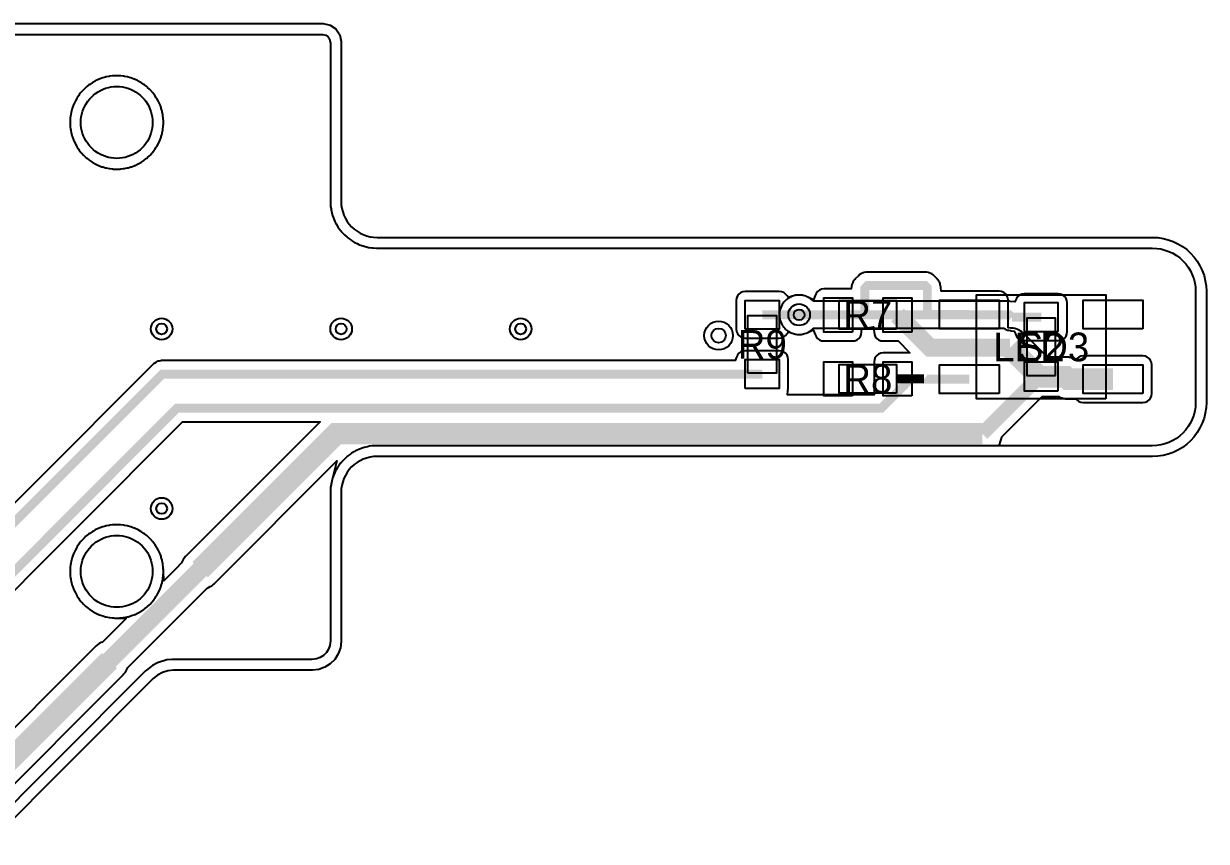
# Model space of a CAD drawing. Header units: millimetres. Extents: x -74 to 74, y -33 to 26.
# Drawn here: x 41.16 to 74.1, y -9.27 to 13.5 of the extents above; entities that cross this region are included whole.
import ezdxf
from ezdxf.enums import TextEntityAlignment as Align

# ---------------------------------------------------------------- set-up
doc = ezdxf.new("R2010")
doc.units = ezdxf.units.MM
for name, color, linetype in [('COBRE_BAIXO', 7, 'Continuous'), ('COBRE_CIMA', 7, 'Continuous'), ('CONTORNO', 7, 'Continuous'), ('CORPOS_BAIXO', 7, 'Continuous'), ('CORPOS_CIMA', 7, 'Continuous'), ('FUROS', 7, 'Continuous'), ('PADS_BAIXO', 7, 'Continuous'), ('PADS_CIMA', 7, 'Continuous'), ('PLANO_GND_BAIXO', 7, 'Continuous'), ('PLANO_GND_CIMA', 7, 'Continuous'), ('REFS_BAIXO', 7, 'Continuous'), ('REFS_CIMA', 7, 'Continuous'), ('VIAS', 7, 'Continuous')]:
    doc.layers.add(name, color=color, linetype=linetype)

msp = doc.modelspace()

# ---------------------------------------------------------------- linework, layer by layer
at = {"layer": 'COBRE_BAIXO'}
for points, const_width in [([(66.328, 5.4), (66.328, 6.142), (66.263, 6.207), (64.662, 6.207), (64.587, 6.132), (64.587, 5.39)], 0.25), ([(68.634, 4.477), (66.408, 4.477), (65.495, 5.39)], 0.5), ([(61.73, 5.395), (62.757, 5.395)], 0.25), ([(63.845, 5.39), (64.587, 5.39)], 0.25), ([(67.5, 5.4), (66.328, 5.4)], 0.25), ([(69.444, 3.668), (68.634, 4.477)], 0.6), ([(71.5, 3.6), (70.253, 3.6), (70.185, 3.668), (69.444, 3.668)], 0.6), ([(69.444, 3.668), (70.185, 3.668), (70.253, 3.6), (71.5, 3.6)], 0.6), ([(61.73, 3.745), (45.024, 3.745), (38.419, -2.86), (38.419, -6.473), (39.228, -7.282)], 0.25), ([(39.316, -5.79), (39.316, -3.321), (45.43, 2.793), (65.049, 2.793), (65.866, 3.61)], 0.25), ([(65.495, 3.61), (65.866, 3.61)], 0.25), ([(65.866, 3.61), (66.237, 3.61)], 0.25), ([(67.5, 3.6), (66.247, 3.6), (66.237, 3.61)], 0.25), ([(69.444, 3.668), (67.86, 2.084)], 0.4), ([(67.86, 2.084), (69.444, 3.668)], 0.4), ([(67.86, 2.084), (49.861, 2.084), (46.072, -1.705)], 0.6), ([(46.072, -1.705), (49.861, 2.084), (67.86, 2.084)], 0.6), ([(46.072, -1.705), (43.546, -4.231)], 0.5), ([(43.546, -4.231), (46.072, -1.705)], 0.5), ([(43.546, -4.231), (39.757, -8.02)], 0.6), ([(39.757, -8.02), (43.546, -4.231)], 0.6)]:
    msp.add_lwpolyline(points, dxfattribs=dict(at, const_width=const_width))
at = {"layer": 'COBRE_CIMA', "const_width": 0.25}
for points in [[(68.683, 5.325), (68.613, 5.395), (62.757, 5.395)], [(69.5, 5.325), (68.683, 5.325)]]:
    msp.add_lwpolyline(points, dxfattribs=at)
at = {"layer": 'CONTORNO'}
msp.add_lwpolyline([(40.12, 13.5), (49.5, 13.5), (49.691, 13.462), (49.854, 13.354), (49.962, 13.191), (50, 13), (50, 12), (50, 8.55), (50.005, 8.452), (50.019, 8.355), (50.043, 8.26), (50.076, 8.167), (50.118, 8.079), (50.169, 7.994), (50.227, 7.916), (50.293, 7.843), (50.366, 7.777), (50.444, 7.718), (50.529, 7.668), (50.617, 7.626), (50.71, 7.593), (50.805, 7.569), (50.902, 7.555), (51, 7.55), (72.6, 7.55), (72.747, 7.543), (72.893, 7.521), (73.035, 7.485), (73.174, 7.436), (73.307, 7.373), (73.433, 7.297), (73.552, 7.21), (73.661, 7.111), (73.76, 7.002), (73.847, 6.883), (73.923, 6.757), (73.986, 6.624), (74.035, 6.485), (74.071, 6.343), (74.093, 6.197), (74.1, 6.05), (74.1, 2.95), (74.093, 2.803), (74.071, 2.657), (74.035, 2.515), (73.986, 2.376), (73.923, 2.243), (73.847, 2.117), (73.76, 1.998), (73.661, 1.889), (73.552, 1.79), (73.433, 1.703), (73.307, 1.627), (73.174, 1.564), (73.035, 1.515), (72.893, 1.479), (72.747, 1.457), (72.6, 1.45), (51, 1.45), (50.902, 1.445), (50.805, 1.431), (50.71, 1.407), (50.617, 1.374), (50.529, 1.332), (50.444, 1.282), (50.366, 1.223), (50.293, 1.157), (50.227, 1.084), (50.169, 1.006), (50.118, 0.921), (50.076, 0.833), (50.043, 0.74), (50.019, 0.645), (50.005, 0.548), (50, 0.45), (50, -1), (50, -3.7), (49.98, -3.878), (49.921, -4.047), (49.825, -4.199), (49.699, -4.325), (49.547, -4.421), (49.378, -4.48), (49.2, -4.5), (45.331, -4.5), (45.175, -4.515), (45.025, -4.561), (44.887, -4.635), (44.766, -4.734), (40.234, -9.266)], dxfattribs=at)
at = {"layer": 'CORPOS_BAIXO'}
for points in [[(71.3, 3.05), (67.7, 3.05), (67.7, 5.95), (71.3, 5.95)], [(65.47, 4.99), (63.87, 4.99), (63.87, 5.79), (65.47, 5.79)], [(61.33, 3.77), (61.33, 5.37), (62.13, 5.37), (62.13, 3.77)], [(65.47, 3.21), (63.87, 3.21), (63.87, 4.01), (65.47, 4.01)]]:
    msp.add_lwpolyline(points, close=True, dxfattribs=at)
at = {"layer": 'CORPOS_CIMA'}
msp.add_lwpolyline([(69.9, 3.7), (69.9, 5.3), (69.1, 5.3), (69.1, 3.7)], close=True, dxfattribs=at)
at = {"layer": 'FUROS'}
for points in [[(44.75, 10.75), (44.747, 10.672), (44.738, 10.594), (44.722, 10.517), (44.701, 10.441), (44.674, 10.367), (44.641, 10.296), (44.603, 10.228), (44.559, 10.162), (44.51, 10.101), (44.457, 10.043), (44.399, 9.99), (44.338, 9.941), (44.272, 9.897), (44.204, 9.859), (44.133, 9.826), (44.059, 9.799), (43.983, 9.778), (43.906, 9.762), (43.828, 9.753), (43.75, 9.75), (43.672, 9.753), (43.594, 9.762), (43.517, 9.778), (43.441, 9.799), (43.367, 9.826), (43.296, 9.859), (43.228, 9.897), (43.162, 9.941), (43.101, 9.99), (43.043, 10.043), (42.99, 10.101), (42.941, 10.162), (42.897, 10.228), (42.859, 10.296), (42.826, 10.367), (42.799, 10.441), (42.778, 10.517), (42.762, 10.594), (42.753, 10.672), (42.75, 10.75), (42.753, 10.828), (42.762, 10.906), (42.778, 10.983), (42.799, 11.059), (42.826, 11.133), (42.859, 11.204), (42.897, 11.272), (42.941, 11.338), (42.99, 11.399), (43.043, 11.457), (43.101, 11.51), (43.162, 11.559), (43.228, 11.603), (43.296, 11.641), (43.367, 11.674), (43.441, 11.701), (43.517, 11.722), (43.594, 11.738), (43.672, 11.747), (43.75, 11.75), (43.828, 11.747), (43.906, 11.738), (43.983, 11.722), (44.059, 11.701), (44.133, 11.674), (44.204, 11.641), (44.272, 11.603), (44.338, 11.559), (44.399, 11.51), (44.457, 11.457), (44.51, 11.399), (44.559, 11.338), (44.603, 11.272), (44.641, 11.204), (44.674, 11.133), (44.701, 11.059), (44.722, 10.983), (44.738, 10.906), (44.747, 10.828)], [(44.75, -1.75), (44.747, -1.828), (44.738, -1.906), (44.722, -1.983), (44.701, -2.059), (44.674, -2.133), (44.641, -2.204), (44.603, -2.272), (44.559, -2.338), (44.51, -2.399), (44.457, -2.457), (44.399, -2.51), (44.338, -2.559), (44.272, -2.603), (44.204, -2.641), (44.133, -2.674), (44.059, -2.701), (43.983, -2.722), (43.906, -2.738), (43.828, -2.747), (43.75, -2.75), (43.672, -2.747), (43.594, -2.738), (43.517, -2.722), (43.441, -2.701), (43.367, -2.674), (43.296, -2.641), (43.228, -2.603), (43.162, -2.559), (43.101, -2.51), (43.043, -2.457), (42.99, -2.399), (42.941, -2.338), (42.897, -2.272), (42.859, -2.204), (42.826, -2.133), (42.799, -2.059), (42.778, -1.983), (42.762, -1.906), (42.753, -1.828), (42.75, -1.75), (42.753, -1.672), (42.762, -1.594), (42.778, -1.517), (42.799, -1.441), (42.826, -1.367), (42.859, -1.296), (42.897, -1.228), (42.941, -1.162), (42.99, -1.101), (43.043, -1.043), (43.101, -0.99), (43.162, -0.941), (43.228, -0.897), (43.296, -0.859), (43.367, -0.826), (43.441, -0.799), (43.517, -0.778), (43.594, -0.762), (43.672, -0.753), (43.75, -0.75), (43.828, -0.753), (43.906, -0.762), (43.983, -0.778), (44.059, -0.799), (44.133, -0.826), (44.204, -0.859), (44.272, -0.897), (44.338, -0.941), (44.399, -0.99), (44.457, -1.043), (44.51, -1.101), (44.559, -1.162), (44.603, -1.228), (44.641, -1.296), (44.674, -1.367), (44.701, -1.441), (44.722, -1.517), (44.738, -1.594), (44.747, -1.672)]]:
    msp.add_lwpolyline(points, close=True, dxfattribs=at)
at = {"layer": 'PADS_BAIXO'}
for points in [[(61.255, 4.995), (61.255, 5.795), (62.205, 5.795), (62.205, 4.995)], [(64.245, 4.915), (63.445, 4.915), (63.445, 5.865), (64.245, 5.865)], [(65.895, 4.915), (65.095, 4.915), (65.095, 5.865), (65.895, 5.865)], [(68.33, 5), (66.67, 5), (66.67, 5.8), (68.33, 5.8)], [(72.33, 5), (70.67, 5), (70.67, 5.8), (72.33, 5.8)], [(61.255, 3.345), (61.255, 4.145), (62.205, 4.145), (62.205, 3.345)], [(64.245, 3.135), (63.445, 3.135), (63.445, 4.085), (64.245, 4.085)], [(65.895, 3.135), (65.095, 3.135), (65.095, 4.085), (65.895, 4.085)], [(68.33, 3.2), (66.67, 3.2), (66.67, 4), (68.33, 4)], [(72.33, 3.2), (70.67, 3.2), (70.67, 4), (72.33, 4)]]:
    msp.add_lwpolyline(points, close=True, dxfattribs=at)
at = {"layer": 'PADS_CIMA'}
for points in [[(69.975, 4.925), (69.975, 5.725), (69.025, 5.725), (69.025, 4.925)], [(69.975, 3.275), (69.975, 4.075), (69.025, 4.075), (69.025, 3.275)]]:
    msp.add_lwpolyline(points, close=True, dxfattribs=at)
at = {"layer": 'PLANO_GND_BAIXO'}
for points in [[(40.12, 13.2), (49.47, 13.2), (49.47, 13.2), (49.488, 13.197), (49.575, 13.179), (49.638, 13.137), (49.679, 13.075), (49.697, 12.988), (49.7, 12.97), (49.7, 12.97), (49.7, 8.55), (49.7, 8.535), (49.705, 8.438), (49.707, 8.414), (49.708, 8.408), (49.708, 8.408), (49.718, 8.343), (49.722, 8.311), (49.722, 8.311), (49.728, 8.282), (49.728, 8.282), (49.752, 8.187), (49.761, 8.159), (49.794, 8.066), (49.794, 8.066), (49.805, 8.039), (49.805, 8.039), (49.826, 7.995), (49.847, 7.95), (49.847, 7.95), (49.861, 7.925), (49.911, 7.84), (49.928, 7.816), (49.986, 7.737), (49.986, 7.737), (49.989, 7.733), (50.005, 7.714), (50.005, 7.714), (50.071, 7.641), (50.091, 7.621), (50.164, 7.555), (50.164, 7.555), (50.183, 7.54), (50.187, 7.536), (50.187, 7.536), (50.266, 7.478), (50.29, 7.461), (50.374, 7.411), (50.4, 7.397), (50.4, 7.397), (50.445, 7.376), (50.489, 7.355), (50.489, 7.355), (50.516, 7.344), (50.516, 7.344), (50.609, 7.311), (50.637, 7.302), (50.732, 7.278), (50.732, 7.278), (50.761, 7.272), (50.761, 7.272), (50.793, 7.268), (50.858, 7.258), (50.858, 7.258), (50.864, 7.257), (50.888, 7.255), (50.985, 7.25), (51, 7.25), (72.593, 7.25), (72.718, 7.244), (72.834, 7.227), (72.948, 7.198), (73.059, 7.158), (73.059, 7.158), (73.166, 7.108), (73.266, 7.048), (73.266, 7.048), (73.361, 6.977), (73.361, 6.977), (73.448, 6.898), (73.527, 6.811), (73.527, 6.811), (73.597, 6.716), (73.597, 6.716), (73.658, 6.616), (73.708, 6.509), (73.708, 6.509), (73.748, 6.398), (73.777, 6.284), (73.794, 6.168), (73.8, 6.043), (73.8, 2.957), (73.794, 2.832), (73.777, 2.716), (73.748, 2.602), (73.708, 2.491), (73.708, 2.491), (73.658, 2.384), (73.597, 2.284), (73.597, 2.284), (73.527, 2.189), (73.527, 2.189), (73.448, 2.102), (73.361, 2.023), (73.361, 2.023), (73.266, 1.952), (73.266, 1.952), (73.166, 1.892), (73.059, 1.842), (73.059, 1.842), (72.948, 1.802), (72.834, 1.773), (72.718, 1.756), (72.593, 1.75), (68.332, 1.75), (68.376, 1.897), (68.376, 1.897), (68.385, 1.924), (68.394, 1.953), (68.406, 1.993), (69.53, 3.118), (69.991, 3.118), (70.007, 3.11), (70.02, 3.102), (70.02, 3.102), (70.021, 3.102), (70.066, 3.084), (70.085, 3.078), (70.085, 3.078), (70.122, 3.067), (70.17, 3.057), (70.17, 3.057), (70.228, 3.051), (70.253, 3.05), (70.253, 3.05), (70.458, 3.05), (70.493, 3.023), (70.493, 3.023), (70.545, 2.983), (70.545, 2.983), (70.605, 2.958), (70.67, 2.95), (72.33, 2.95), (72.395, 2.958), (72.455, 2.983), (72.507, 3.023), (72.546, 3.075), (72.572, 3.135), (72.58, 3.2), (72.58, 4), (72.572, 4.065), (72.546, 4.125), (72.507, 4.177), (72.455, 4.216), (72.395, 4.242), (72.33, 4.25), (70.67, 4.25), (70.605, 4.242), (70.545, 4.216), (70.493, 4.177), (70.493, 4.177), (70.458, 4.15), (70.455, 4.15), (70.418, 4.165), (70.418, 4.166), (70.372, 4.184), (70.35, 4.191), (70.35, 4.191), (70.316, 4.202), (70.316, 4.202), (70.284, 4.208), (70.268, 4.211), (70.268, 4.211), (70.21, 4.217), (70.185, 4.218), (70.185, 4.218), (69.672, 4.218), (69.023, 4.866), (69.004, 4.883), (68.959, 4.92), (68.918, 4.947), (68.866, 4.975), (68.821, 4.994), (68.765, 5.011), (68.717, 5.02), (68.717, 5.02), (68.711, 5.021), (68.658, 5.026), (68.656, 5.026), (68.58, 5.033), (68.58, 5.8), (68.572, 5.865), (68.546, 5.925), (68.507, 5.977), (68.455, 6.016), (68.395, 6.042), (68.33, 6.05), (66.712, 6.05), (66.702, 6.164), (66.702, 6.167), (66.7, 6.185), (66.699, 6.191), (66.699, 6.191), (66.69, 6.239), (66.69, 6.239), (66.686, 6.252), (66.683, 6.262), (66.683, 6.262), (66.664, 6.308), (66.652, 6.329), (66.625, 6.37), (66.625, 6.37), (66.61, 6.389), (66.593, 6.407), (66.593, 6.407), (66.528, 6.472), (66.528, 6.472), (66.51, 6.489), (66.491, 6.504), (66.491, 6.504), (66.45, 6.531), (66.429, 6.543), (66.383, 6.562), (66.383, 6.562), (66.373, 6.565), (66.36, 6.569), (66.36, 6.569), (66.312, 6.578), (66.312, 6.578), (66.288, 6.581), (66.287, 6.581), (66.275, 6.581), (66.263, 6.582), (66.263, 6.582), (64.662, 6.582), (64.662, 6.582), (64.65, 6.581), (64.638, 6.581), (64.637, 6.581), (64.613, 6.578), (64.613, 6.578), (64.565, 6.569), (64.565, 6.569), (64.552, 6.565), (64.542, 6.562), (64.542, 6.562), (64.496, 6.543), (64.475, 6.531), (64.434, 6.504), (64.434, 6.504), (64.415, 6.489), (64.397, 6.472), (64.397, 6.472), (64.322, 6.397), (64.322, 6.397), (64.305, 6.379), (64.29, 6.36), (64.29, 6.36), (64.263, 6.319), (64.251, 6.298), (64.232, 6.252), (64.232, 6.252), (64.225, 6.229), (64.225, 6.229), (64.218, 6.195), (64.216, 6.181), (64.202, 6.115), (63.445, 6.115), (63.38, 6.106), (63.32, 6.082), (63.268, 6.042), (63.228, 5.99), (63.203, 5.93), (63.203, 5.929), (63.154, 5.811), (63.018, 5.879), (63.018, 5.879), (62.982, 5.896), (62.952, 5.909), (62.915, 5.921), (62.883, 5.93), (62.883, 5.93), (62.864, 5.934), (62.845, 5.938), (62.845, 5.938), (62.813, 5.942), (62.812, 5.942), (62.773, 5.944), (62.741, 5.944), (62.702, 5.942), (62.701, 5.942), (62.669, 5.938), (62.669, 5.938), (62.65, 5.934), (62.631, 5.93), (62.631, 5.93), (62.599, 5.921), (62.562, 5.909), (62.457, 5.873), (62.422, 5.92), (62.422, 5.92), (62.382, 5.972), (62.382, 5.972), (62.382, 5.972), (62.33, 6.011), (62.27, 6.037), (62.205, 6.045), (61.255, 6.045), (61.19, 6.037), (61.13, 6.011), (61.078, 5.972), (61.038, 5.92), (61.014, 5.86), (61.005, 5.795), (61.005, 4.995), (61.014, 4.93), (61.038, 4.87), (61.078, 4.818), (61.13, 4.779), (61.19, 4.753), (61.255, 4.745), (62.205, 4.745), (62.27, 4.753), (62.33, 4.779), (62.382, 4.818), (62.382, 4.818), (62.382, 4.818), (62.422, 4.87), (62.422, 4.87), (62.457, 4.917), (62.562, 4.881), (62.599, 4.869), (62.631, 4.86), (62.631, 4.86), (62.65, 4.856), (62.669, 4.852), (62.669, 4.852), (62.701, 4.848), (62.702, 4.848), (62.741, 4.846), (62.773, 4.846), (62.812, 4.848), (62.813, 4.848), (62.845, 4.852), (62.845, 4.852), (62.864, 4.856), (62.883, 4.86), (62.883, 4.86), (62.915, 4.869), (62.952, 4.881), (62.982, 4.894), (62.982, 4.894), (63.003, 4.904), (63.018, 4.911), (63.018, 4.911), (63.151, 4.977), (63.203, 4.85), (63.228, 4.79), (63.268, 4.738), (63.32, 4.699), (63.38, 4.673), (63.445, 4.665), (64.245, 4.665), (64.31, 4.673), (64.37, 4.699), (64.422, 4.738), (64.462, 4.79), (64.487, 4.85), (64.495, 4.915), (64.495, 4.916), (64.507, 5.006), (64.61, 5.016), (64.612, 5.016), (64.627, 5.018), (64.636, 5.019), (64.636, 5.019), (64.684, 5.028), (64.826, 5.057), (64.845, 4.915), (64.853, 4.85), (64.879, 4.79), (64.918, 4.738), (64.97, 4.699), (65.03, 4.673), (65.095, 4.665), (65.513, 4.665), (65.843, 4.335), (65.095, 4.335), (65.03, 4.327), (64.97, 4.301), (64.918, 4.262), (64.879, 4.21), (64.853, 4.15), (64.845, 4.085), (64.845, 3.168), (62.431, 3.168), (62.446, 3.28), (62.447, 3.28), (62.455, 3.345), (62.455, 3.345), (62.455, 4.145), (62.447, 4.21), (62.422, 4.27), (62.382, 4.322), (62.33, 4.362), (62.27, 4.386), (62.205, 4.395), (61.255, 4.395), (61.19, 4.386), (61.13, 4.362), (61.078, 4.322), (61.038, 4.27), (61.014, 4.21), (60.976, 4.12), (45.024, 4.12), (45.024, 4.12), (45.012, 4.119), (44.999, 4.119), (44.999, 4.119), (44.975, 4.116), (44.975, 4.116), (44.927, 4.107), (44.927, 4.107), (44.914, 4.103), (44.904, 4.1), (44.904, 4.1), (44.858, 4.081), (44.837, 4.069), (44.796, 4.042), (44.796, 4.042), (44.777, 4.027), (44.759, 4.01), (44.759, 4.01), (38.154, -2.595)], [(39.691, -3.476), (45.585, 2.418), (49.417, 2.418), (46.129, -0.87), (45.683, -1.316), (45.683, -1.316), (45.667, -1.334), (45.667, -1.334), (45.629, -1.38), (45.602, -1.421), (45.574, -1.472), (45.574, -1.472), (45.558, -1.512), (45.403, -1.667), (45.061, -2.009), (45.05, -1.738), (45.047, -1.673), (45.047, -1.66), (45.047, -1.66), (45.045, -1.636), (45.036, -1.558), (45.036, -1.558), (45.032, -1.535), (45.017, -1.458), (45.017, -1.458), (45.011, -1.435), (45.011, -1.435), (44.99, -1.36), (44.99, -1.359), (44.983, -1.337), (44.955, -1.263), (44.955, -1.263), (44.952, -1.254), (44.946, -1.241), (44.913, -1.17), (44.903, -1.149), (44.864, -1.081), (44.864, -1.081), (44.859, -1.073), (44.852, -1.061), (44.852, -1.061), (44.809, -0.996), (44.794, -0.976), (44.746, -0.915), (44.731, -0.897), (44.731, -0.897), (44.727, -0.892), (44.678, -0.839), (44.678, -0.839), (44.661, -0.823), (44.661, -0.823), (44.608, -0.773), (44.603, -0.769), (44.603, -0.769), (44.585, -0.754), (44.524, -0.706), (44.504, -0.692), (44.439, -0.648), (44.439, -0.648), (44.427, -0.64), (44.419, -0.636), (44.419, -0.636), (44.351, -0.597), (44.33, -0.587), (44.259, -0.554), (44.246, -0.548), (44.237, -0.545), (44.237, -0.545), (44.163, -0.517), (44.141, -0.51), (44.14, -0.51), (44.065, -0.489), (44.065, -0.489), (44.042, -0.483), (44.042, -0.483), (43.965, -0.468), (43.942, -0.464), (43.942, -0.464), (43.864, -0.455), (43.84, -0.453), (43.84, -0.453), (43.801, -0.452), (43.762, -0.45), (43.762, -0.45), (43.738, -0.45), (43.738, -0.45), (43.699, -0.452), (43.66, -0.453), (43.66, -0.453), (43.636, -0.455), (43.558, -0.464), (43.558, -0.464), (43.535, -0.468), (43.458, -0.483), (43.458, -0.483), (43.435, -0.489), (43.435, -0.489), (43.36, -0.51), (43.359, -0.51), (43.337, -0.517), (43.263, -0.545), (43.263, -0.545), (43.254, -0.548), (43.241, -0.554), (43.17, -0.587), (43.149, -0.597), (43.081, -0.636), (43.081, -0.636), (43.073, -0.64), (43.061, -0.648), (43.061, -0.648), (42.996, -0.692), (42.976, -0.706), (42.915, -0.754), (42.897, -0.769), (42.897, -0.769), (42.892, -0.773), (42.839, -0.823), (42.839, -0.823), (42.822, -0.839), (42.822, -0.839), (42.773, -0.892), (42.769, -0.897), (42.769, -0.897), (42.754, -0.915), (42.706, -0.976), (42.691, -0.996), (42.648, -1.061), (42.648, -1.061), (42.641, -1.073), (42.636, -1.081), (42.636, -1.081), (42.597, -1.149), (42.587, -1.17), (42.554, -1.241), (42.548, -1.254), (42.545, -1.263), (42.545, -1.263), (42.517, -1.337), (42.51, -1.359), (42.51, -1.36), (42.489, -1.435), (42.489, -1.435), (42.483, -1.458), (42.483, -1.458), (42.468, -1.535), (42.464, -1.558), (42.464, -1.558), (42.455, -1.636), (42.453, -1.66), (42.453, -1.66), (42.452, -1.699), (42.45, -1.738), (42.45, -1.738), (42.45, -1.762), (42.45, -1.762), (42.452, -1.801), (42.453, -1.84), (42.453, -1.84), (42.455, -1.864), (42.464, -1.942), (42.464, -1.942), (42.468, -1.965), (42.483, -2.042), (42.483, -2.042), (42.489, -2.065), (42.489, -2.065), (42.51, -2.14), (42.51, -2.14), (42.517, -2.163), (42.545, -2.237), (42.545, -2.237), (42.548, -2.246), (42.554, -2.259), (42.587, -2.33), (42.597, -2.351), (42.636, -2.419), (42.636, -2.419), (42.641, -2.427), (42.648, -2.439), (42.648, -2.439), (42.691, -2.504), (42.706, -2.524), (42.754, -2.585), (42.769, -2.603), (42.769, -2.603), (42.773, -2.607), (42.822, -2.661), (42.822, -2.661), (42.839, -2.678), (42.839, -2.678), (42.892, -2.727), (42.897, -2.731), (42.897, -2.731), (42.915, -2.746), (42.976, -2.795), (42.996, -2.808), (43.061, -2.852), (43.061, -2.852), (43.073, -2.86), (43.081, -2.864), (43.081, -2.864), (43.149, -2.903), (43.17, -2.913), (43.241, -2.946), (43.254, -2.951), (43.263, -2.955), (43.263, -2.955), (43.337, -2.982), (43.359, -2.99), (43.36, -2.99), (43.435, -3.011), (43.435, -3.011), (43.458, -3.017), (43.458, -3.017), (43.535, -3.032), (43.558, -3.036), (43.558, -3.036), (43.636, -3.045), (43.66, -3.047), (43.66, -3.047), (43.673, -3.047), (43.738, -3.05), (44.009, -3.061), (43.353, -3.717), (43.313, -3.733), (43.313, -3.733), (43.261, -3.761), (43.221, -3.788), (43.175, -3.826), (43.175, -3.826), (43.157, -3.842), (43.157, -3.842), (43.157, -3.842), (39.809, -7.19)], [(40.146, -8.409), (43.935, -4.62), (43.935, -4.62), (43.951, -4.602), (43.951, -4.602), (43.989, -4.556), (44.016, -4.516), (44.044, -4.464), (44.044, -4.464), (44.06, -4.424), (44.63, -3.854), (46.265, -2.219), (46.305, -2.203), (46.305, -2.203), (46.356, -2.175), (46.397, -2.148), (46.443, -2.11), (46.443, -2.11), (46.461, -2.094), (46.461, -2.094), (49.881, 1.326), (49.752, 0.813), (49.728, 0.718), (49.728, 0.718), (49.722, 0.689), (49.722, 0.689), (49.718, 0.657), (49.708, 0.592), (49.708, 0.592), (49.707, 0.586), (49.705, 0.562), (49.7, 0.465), (49.7, 0.45), (49.7, -3.683), (49.686, -3.811), (49.649, -3.916), (49.589, -4.011), (49.511, -4.089), (49.416, -4.149), (49.311, -4.186), (49.183, -4.2), (45.331, -4.2), (45.331, -4.2), (45.302, -4.201), (45.302, -4.201), (45.287, -4.203), (45.146, -4.216), (45.121, -4.22), (45.117, -4.221), (45.116, -4.221), (45.087, -4.228), (45.087, -4.228), (44.937, -4.274), (44.91, -4.284), (44.91, -4.284), (44.896, -4.291), (44.883, -4.297), (44.883, -4.297), (44.745, -4.371), (44.72, -4.386), (44.697, -4.403), (44.576, -4.502), (44.576, -4.502), (44.554, -4.522), (44.554, -4.522), (42.036, -7.04), (40.022, -9.054)]]:
    msp.add_lwpolyline(points, dxfattribs=at)
msp.add_lwpolyline([(45.017, 10.458), (45.032, 10.535), (45.036, 10.558), (45.036, 10.558), (45.045, 10.636), (45.047, 10.66), (45.047, 10.66), (45.048, 10.699), (45.05, 10.738), (45.05, 10.738), (45.05, 10.762), (45.05, 10.762), (45.048, 10.801), (45.047, 10.84), (45.047, 10.84), (45.045, 10.864), (45.036, 10.942), (45.036, 10.942), (45.032, 10.965), (45.017, 11.042), (45.017, 11.042), (45.011, 11.065), (45.011, 11.065), (44.99, 11.14), (44.99, 11.14), (44.983, 11.163), (44.955, 11.237), (44.955, 11.237), (44.952, 11.246), (44.946, 11.259), (44.913, 11.33), (44.903, 11.351), (44.864, 11.419), (44.864, 11.419), (44.859, 11.427), (44.852, 11.439), (44.852, 11.439), (44.809, 11.504), (44.794, 11.524), (44.746, 11.585), (44.731, 11.603), (44.731, 11.603), (44.727, 11.607), (44.678, 11.661), (44.678, 11.661), (44.661, 11.678), (44.661, 11.678), (44.608, 11.727), (44.603, 11.731), (44.603, 11.731), (44.585, 11.746), (44.524, 11.794), (44.504, 11.809), (44.439, 11.852), (44.439, 11.852), (44.427, 11.86), (44.419, 11.864), (44.419, 11.864), (44.351, 11.903), (44.33, 11.913), (44.259, 11.946), (44.246, 11.951), (44.237, 11.955), (44.237, 11.955), (44.163, 11.982), (44.141, 11.99), (44.14, 11.99), (44.065, 12.011), (44.065, 12.011), (44.042, 12.017), (44.042, 12.017), (43.965, 12.032), (43.942, 12.036), (43.942, 12.036), (43.864, 12.045), (43.84, 12.047), (43.84, 12.047), (43.801, 12.048), (43.762, 12.05), (43.762, 12.05), (43.738, 12.05), (43.738, 12.05), (43.699, 12.048), (43.66, 12.047), (43.66, 12.047), (43.636, 12.045), (43.558, 12.036), (43.558, 12.036), (43.535, 12.032), (43.458, 12.017), (43.458, 12.017), (43.435, 12.011), (43.435, 12.011), (43.36, 11.99), (43.359, 11.99), (43.337, 11.982), (43.263, 11.955), (43.263, 11.955), (43.254, 11.951), (43.241, 11.946), (43.17, 11.913), (43.149, 11.903), (43.081, 11.864), (43.081, 11.864), (43.073, 11.86), (43.061, 11.852), (43.061, 11.852), (42.996, 11.809), (42.976, 11.794), (42.915, 11.746), (42.897, 11.731), (42.897, 11.731), (42.892, 11.727), (42.839, 11.678), (42.839, 11.678), (42.822, 11.661), (42.822, 11.661), (42.773, 11.607), (42.769, 11.603), (42.769, 11.603), (42.754, 11.585), (42.706, 11.524), (42.691, 11.504), (42.648, 11.439), (42.648, 11.439), (42.641, 11.427), (42.636, 11.419), (42.636, 11.419), (42.597, 11.351), (42.587, 11.33), (42.554, 11.259), (42.548, 11.246), (42.545, 11.237), (42.545, 11.237), (42.517, 11.163), (42.51, 11.14), (42.51, 11.14), (42.489, 11.065), (42.489, 11.065), (42.483, 11.042), (42.483, 11.042), (42.468, 10.965), (42.464, 10.942), (42.464, 10.942), (42.455, 10.864), (42.453, 10.84), (42.453, 10.84), (42.452, 10.801), (42.45, 10.762), (42.45, 10.762), (42.45, 10.738), (42.45, 10.738), (42.452, 10.699), (42.453, 10.66), (42.453, 10.66), (42.455, 10.636), (42.464, 10.558), (42.464, 10.558), (42.468, 10.535), (42.483, 10.458), (42.483, 10.458), (42.489, 10.435), (42.489, 10.435), (42.51, 10.36), (42.51, 10.36), (42.517, 10.337), (42.545, 10.263), (42.545, 10.263), (42.548, 10.254), (42.554, 10.241), (42.587, 10.17), (42.597, 10.149), (42.636, 10.081), (42.636, 10.081), (42.641, 10.073), (42.648, 10.061), (42.648, 10.061), (42.691, 9.996), (42.706, 9.976), (42.754, 9.915), (42.769, 9.897), (42.769, 9.897), (42.773, 9.893), (42.822, 9.839), (42.822, 9.839), (42.839, 9.822), (42.839, 9.822), (42.892, 9.773), (42.897, 9.769), (42.897, 9.769), (42.915, 9.754), (42.976, 9.706), (42.996, 9.691), (43.061, 9.648), (43.061, 9.648), (43.073, 9.64), (43.081, 9.636), (43.081, 9.636), (43.149, 9.597), (43.17, 9.587), (43.241, 9.554), (43.254, 9.549), (43.263, 9.545), (43.263, 9.545), (43.337, 9.518), (43.359, 9.51), (43.36, 9.51), (43.435, 9.489), (43.435, 9.489), (43.458, 9.483), (43.458, 9.483), (43.535, 9.468), (43.558, 9.464), (43.558, 9.464), (43.636, 9.455), (43.66, 9.453), (43.66, 9.453), (43.699, 9.452), (43.738, 9.45), (43.738, 9.45), (43.762, 9.45), (43.762, 9.45), (43.801, 9.452), (43.84, 9.453), (43.84, 9.453), (43.864, 9.455), (43.942, 9.464), (43.942, 9.464), (43.965, 9.468), (44.042, 9.483), (44.042, 9.483), (44.065, 9.489), (44.065, 9.489), (44.14, 9.51), (44.141, 9.51), (44.163, 9.518), (44.237, 9.545), (44.237, 9.545), (44.246, 9.549), (44.259, 9.554), (44.33, 9.587), (44.351, 9.597), (44.419, 9.636), (44.419, 9.636), (44.427, 9.64), (44.439, 9.648), (44.439, 9.648), (44.504, 9.691), (44.524, 9.706), (44.585, 9.754), (44.603, 9.769), (44.603, 9.769), (44.608, 9.773), (44.661, 9.822), (44.661, 9.822), (44.678, 9.839), (44.678, 9.839), (44.727, 9.893), (44.731, 9.897), (44.731, 9.897), (44.746, 9.915), (44.794, 9.976), (44.809, 9.996), (44.852, 10.061), (44.852, 10.061), (44.859, 10.073), (44.864, 10.081), (44.864, 10.081), (44.903, 10.149), (44.913, 10.17), (44.946, 10.241), (44.952, 10.254), (44.955, 10.263), (44.955, 10.263), (44.983, 10.337), (44.99, 10.36), (44.99, 10.36), (45.011, 10.435), (45.011, 10.435), (45.017, 10.458), (45.017, 10.458)], close=True, dxfattribs=at)
at = {"layer": 'PLANO_GND_CIMA'}
msp.add_lwpolyline([(40.12, 13.2), (49.47, 13.2), (49.47, 13.2), (49.488, 13.197), (49.575, 13.179), (49.638, 13.137), (49.679, 13.075), (49.697, 12.988), (49.7, 12.97), (49.7, 12.97), (49.7, 8.55), (49.7, 8.535), (49.705, 8.438), (49.707, 8.414), (49.708, 8.408), (49.708, 8.408), (49.718, 8.343), (49.722, 8.311), (49.722, 8.311), (49.728, 8.282), (49.728, 8.282), (49.752, 8.187), (49.761, 8.159), (49.794, 8.066), (49.794, 8.066), (49.805, 8.039), (49.805, 8.039), (49.826, 7.995), (49.847, 7.95), (49.847, 7.95), (49.861, 7.925), (49.911, 7.84), (49.928, 7.816), (49.986, 7.737), (49.986, 7.737), (49.989, 7.733), (50.005, 7.714), (50.005, 7.714), (50.071, 7.641), (50.091, 7.621), (50.164, 7.555), (50.164, 7.555), (50.183, 7.54), (50.187, 7.536), (50.187, 7.536), (50.266, 7.478), (50.29, 7.461), (50.374, 7.411), (50.4, 7.397), (50.4, 7.397), (50.445, 7.376), (50.489, 7.355), (50.489, 7.355), (50.516, 7.344), (50.516, 7.344), (50.609, 7.311), (50.637, 7.302), (50.732, 7.278), (50.732, 7.278), (50.761, 7.272), (50.761, 7.272), (50.793, 7.268), (50.858, 7.258), (50.858, 7.258), (50.864, 7.257), (50.888, 7.255), (50.985, 7.25), (51, 7.25), (72.593, 7.25), (72.718, 7.244), (72.834, 7.227), (72.948, 7.198), (73.059, 7.158), (73.059, 7.158), (73.166, 7.108), (73.266, 7.048), (73.266, 7.048), (73.361, 6.977), (73.361, 6.977), (73.448, 6.898), (73.527, 6.811), (73.527, 6.811), (73.597, 6.716), (73.597, 6.716), (73.658, 6.616), (73.708, 6.509), (73.708, 6.509), (73.748, 6.398), (73.777, 6.284), (73.794, 6.168), (73.8, 6.043), (73.8, 2.957), (73.794, 2.832), (73.777, 2.716), (73.748, 2.602), (73.708, 2.491), (73.708, 2.491), (73.658, 2.384), (73.597, 2.284), (73.597, 2.284), (73.527, 2.189), (73.527, 2.189), (73.448, 2.102), (73.361, 2.023), (73.361, 2.023), (73.266, 1.952), (73.266, 1.952), (73.166, 1.892), (73.059, 1.842), (73.059, 1.842), (72.948, 1.802), (72.834, 1.773), (72.718, 1.756), (72.593, 1.75), (51, 1.75), (50.985, 1.75), (50.888, 1.745), (50.864, 1.743), (50.858, 1.742), (50.858, 1.742), (50.793, 1.732), (50.761, 1.728), (50.761, 1.728), (50.732, 1.722), (50.732, 1.722), (50.637, 1.698), (50.609, 1.689), (50.516, 1.656), (50.516, 1.656), (50.489, 1.645), (50.489, 1.645), (50.445, 1.624), (50.4, 1.603), (50.4, 1.603), (50.374, 1.589), (50.29, 1.539), (50.266, 1.522), (50.187, 1.464), (50.187, 1.464), (50.183, 1.46), (50.164, 1.445), (50.164, 1.445), (50.091, 1.379), (50.071, 1.359), (50.005, 1.286), (50.005, 1.286), (49.989, 1.267), (49.986, 1.263), (49.986, 1.263), (49.928, 1.184), (49.911, 1.16), (49.861, 1.075), (49.847, 1.05), (49.847, 1.05), (49.826, 1.006), (49.805, 0.961), (49.805, 0.961), (49.794, 0.934), (49.794, 0.934), (49.761, 0.841), (49.752, 0.813), (49.728, 0.718), (49.728, 0.718), (49.722, 0.689), (49.722, 0.689), (49.718, 0.657), (49.708, 0.592), (49.708, 0.592), (49.707, 0.586), (49.705, 0.562), (49.7, 0.465), (49.7, 0.45), (49.7, -3.683), (49.686, -3.811), (49.649, -3.916), (49.589, -4.011), (49.511, -4.089), (49.416, -4.149), (49.311, -4.186), (49.183, -4.2), (45.331, -4.2), (45.331, -4.2), (45.302, -4.201), (45.302, -4.201), (45.287, -4.203), (45.146, -4.216), (45.121, -4.22), (45.117, -4.221), (45.116, -4.221), (45.087, -4.228), (45.087, -4.228), (44.937, -4.274), (44.91, -4.284), (44.91, -4.284), (44.896, -4.291), (44.883, -4.297), (44.883, -4.297), (44.745, -4.371), (44.72, -4.386), (44.697, -4.403), (44.576, -4.502), (44.576, -4.502), (44.554, -4.522), (44.554, -4.522), (42.036, -7.04), (40.022, -9.054)], dxfattribs=at)
for points in [[(45.017, 10.458), (45.032, 10.535), (45.036, 10.558), (45.036, 10.558), (45.045, 10.636), (45.047, 10.66), (45.047, 10.66), (45.048, 10.699), (45.05, 10.738), (45.05, 10.738), (45.05, 10.762), (45.05, 10.762), (45.048, 10.801), (45.047, 10.84), (45.047, 10.84), (45.045, 10.864), (45.036, 10.942), (45.036, 10.942), (45.032, 10.965), (45.017, 11.042), (45.017, 11.042), (45.011, 11.065), (45.011, 11.065), (44.99, 11.14), (44.99, 11.14), (44.983, 11.163), (44.955, 11.237), (44.955, 11.237), (44.952, 11.246), (44.946, 11.259), (44.913, 11.33), (44.903, 11.351), (44.864, 11.419), (44.864, 11.419), (44.859, 11.427), (44.852, 11.439), (44.852, 11.439), (44.809, 11.504), (44.794, 11.524), (44.746, 11.585), (44.731, 11.603), (44.731, 11.603), (44.727, 11.607), (44.678, 11.661), (44.678, 11.661), (44.661, 11.678), (44.661, 11.678), (44.608, 11.727), (44.603, 11.731), (44.603, 11.731), (44.585, 11.746), (44.524, 11.794), (44.504, 11.809), (44.439, 11.852), (44.439, 11.852), (44.427, 11.86), (44.419, 11.864), (44.419, 11.864), (44.351, 11.903), (44.33, 11.913), (44.259, 11.946), (44.246, 11.951), (44.237, 11.955), (44.237, 11.955), (44.163, 11.982), (44.141, 11.99), (44.14, 11.99), (44.065, 12.011), (44.065, 12.011), (44.042, 12.017), (44.042, 12.017), (43.965, 12.032), (43.942, 12.036), (43.942, 12.036), (43.864, 12.045), (43.84, 12.047), (43.84, 12.047), (43.801, 12.048), (43.762, 12.05), (43.762, 12.05), (43.738, 12.05), (43.738, 12.05), (43.699, 12.048), (43.66, 12.047), (43.66, 12.047), (43.636, 12.045), (43.558, 12.036), (43.558, 12.036), (43.535, 12.032), (43.458, 12.017), (43.458, 12.017), (43.435, 12.011), (43.435, 12.011), (43.36, 11.99), (43.359, 11.99), (43.337, 11.982), (43.263, 11.955), (43.263, 11.955), (43.254, 11.951), (43.241, 11.946), (43.17, 11.913), (43.149, 11.903), (43.081, 11.864), (43.081, 11.864), (43.073, 11.86), (43.061, 11.852), (43.061, 11.852), (42.996, 11.809), (42.976, 11.794), (42.915, 11.746), (42.897, 11.731), (42.897, 11.731), (42.892, 11.727), (42.839, 11.678), (42.839, 11.678), (42.822, 11.661), (42.822, 11.661), (42.773, 11.607), (42.769, 11.603), (42.769, 11.603), (42.754, 11.585), (42.706, 11.524), (42.691, 11.504), (42.648, 11.439), (42.648, 11.439), (42.641, 11.427), (42.636, 11.419), (42.636, 11.419), (42.597, 11.351), (42.587, 11.33), (42.554, 11.259), (42.548, 11.246), (42.545, 11.237), (42.545, 11.237), (42.517, 11.163), (42.51, 11.14), (42.51, 11.14), (42.489, 11.065), (42.489, 11.065), (42.483, 11.042), (42.483, 11.042), (42.468, 10.965), (42.464, 10.942), (42.464, 10.942), (42.455, 10.864), (42.453, 10.84), (42.453, 10.84), (42.452, 10.801), (42.45, 10.762), (42.45, 10.762), (42.45, 10.738), (42.45, 10.738), (42.452, 10.699), (42.453, 10.66), (42.453, 10.66), (42.455, 10.636), (42.464, 10.558), (42.464, 10.558), (42.468, 10.535), (42.483, 10.458), (42.483, 10.458), (42.489, 10.435), (42.489, 10.435), (42.51, 10.36), (42.51, 10.36), (42.517, 10.337), (42.545, 10.263), (42.545, 10.263), (42.548, 10.254), (42.554, 10.241), (42.587, 10.17), (42.597, 10.149), (42.636, 10.081), (42.636, 10.081), (42.641, 10.073), (42.648, 10.061), (42.648, 10.061), (42.691, 9.996), (42.706, 9.976), (42.754, 9.915), (42.769, 9.897), (42.769, 9.897), (42.773, 9.893), (42.822, 9.839), (42.822, 9.839), (42.839, 9.822), (42.839, 9.822), (42.892, 9.773), (42.897, 9.769), (42.897, 9.769), (42.915, 9.754), (42.976, 9.706), (42.996, 9.691), (43.061, 9.648), (43.061, 9.648), (43.073, 9.64), (43.081, 9.636), (43.081, 9.636), (43.149, 9.597), (43.17, 9.587), (43.241, 9.554), (43.254, 9.549), (43.263, 9.545), (43.263, 9.545), (43.337, 9.518), (43.359, 9.51), (43.36, 9.51), (43.435, 9.489), (43.435, 9.489), (43.458, 9.483), (43.458, 9.483), (43.535, 9.468), (43.558, 9.464), (43.558, 9.464), (43.636, 9.455), (43.66, 9.453), (43.66, 9.453), (43.699, 9.452), (43.738, 9.45), (43.738, 9.45), (43.762, 9.45), (43.762, 9.45), (43.801, 9.452), (43.84, 9.453), (43.84, 9.453), (43.864, 9.455), (43.942, 9.464), (43.942, 9.464), (43.965, 9.468), (44.042, 9.483), (44.042, 9.483), (44.065, 9.489), (44.065, 9.489), (44.14, 9.51), (44.141, 9.51), (44.163, 9.518), (44.237, 9.545), (44.237, 9.545), (44.246, 9.549), (44.259, 9.554), (44.33, 9.587), (44.351, 9.597), (44.419, 9.636), (44.419, 9.636), (44.427, 9.64), (44.439, 9.648), (44.439, 9.648), (44.504, 9.691), (44.524, 9.706), (44.585, 9.754), (44.603, 9.769), (44.603, 9.769), (44.608, 9.773), (44.661, 9.822), (44.661, 9.822), (44.678, 9.839), (44.678, 9.839), (44.727, 9.893), (44.731, 9.897), (44.731, 9.897), (44.746, 9.915), (44.794, 9.976), (44.809, 9.996), (44.852, 10.061), (44.852, 10.061), (44.859, 10.073), (44.864, 10.081), (44.864, 10.081), (44.903, 10.149), (44.913, 10.17), (44.946, 10.241), (44.952, 10.254), (44.955, 10.263), (44.955, 10.263), (44.983, 10.337), (44.99, 10.36), (44.99, 10.36), (45.011, 10.435), (45.011, 10.435), (45.017, 10.458), (45.017, 10.458)], [(68.459, 5.02), (68.496, 5.001), (68.498, 4.999), (68.517, 4.989), (68.517, 4.989), (68.563, 4.97), (68.563, 4.97), (68.573, 4.967), (68.586, 4.963), (68.586, 4.963), (68.634, 4.954), (68.634, 4.954), (68.643, 4.953), (68.659, 4.951), (68.659, 4.951), (68.749, 4.942), (68.784, 4.86), (68.808, 4.8), (68.848, 4.748), (68.9, 4.708), (68.96, 4.684), (69.025, 4.675), (69.975, 4.675), (70.04, 4.684), (70.1, 4.708), (70.152, 4.748), (70.192, 4.8), (70.216, 4.86), (70.225, 4.925), (70.225, 5.725), (70.216, 5.79), (70.192, 5.85), (70.152, 5.902), (70.1, 5.941), (70.04, 5.966), (69.975, 5.975), (69.025, 5.975), (68.96, 5.966), (68.9, 5.941), (68.848, 5.902), (68.808, 5.85), (68.769, 5.756), (68.638, 5.769), (68.638, 5.769), (68.625, 5.769), (68.613, 5.77), (68.613, 5.77), (63.163, 5.77), (63.134, 5.795), (63.111, 5.815), (63.105, 5.821), (63.105, 5.821), (63.078, 5.841), (63.046, 5.863), (63.018, 5.879), (62.982, 5.896), (62.952, 5.909), (62.915, 5.921), (62.883, 5.93), (62.883, 5.93), (62.864, 5.934), (62.845, 5.938), (62.845, 5.938), (62.813, 5.942), (62.812, 5.942), (62.773, 5.944), (62.741, 5.944), (62.702, 5.942), (62.701, 5.942), (62.669, 5.938), (62.669, 5.938), (62.65, 5.934), (62.631, 5.93), (62.631, 5.93), (62.599, 5.921), (62.562, 5.909), (62.532, 5.896), (62.496, 5.879), (62.468, 5.863), (62.435, 5.841), (62.41, 5.821), (62.38, 5.795), (62.357, 5.772), (62.331, 5.742), (62.311, 5.716), (62.289, 5.684), (62.273, 5.656), (62.256, 5.62), (62.243, 5.59), (62.23, 5.553), (62.222, 5.521), (62.222, 5.521), (62.218, 5.502), (62.214, 5.483), (62.214, 5.483), (62.21, 5.451), (62.21, 5.45), (62.208, 5.411), (62.208, 5.379), (62.21, 5.34), (62.21, 5.339), (62.214, 5.307), (62.214, 5.307), (62.218, 5.288), (62.222, 5.269), (62.222, 5.269), (62.23, 5.237), (62.243, 5.2), (62.256, 5.17), (62.273, 5.134), (62.289, 5.106), (62.311, 5.074), (62.331, 5.048), (62.357, 5.018), (62.38, 4.995), (62.41, 4.969), (62.435, 4.949), (62.468, 4.927), (62.496, 4.911), (62.532, 4.894), (62.562, 4.881), (62.599, 4.869), (62.631, 4.86), (62.631, 4.86), (62.65, 4.856), (62.669, 4.852), (62.669, 4.852), (62.701, 4.848), (62.702, 4.848), (62.741, 4.846), (62.773, 4.846), (62.812, 4.848), (62.813, 4.848), (62.845, 4.852), (62.845, 4.852), (62.864, 4.856), (62.883, 4.86), (62.883, 4.86), (62.915, 4.869), (62.952, 4.881), (62.982, 4.894), (63.018, 4.911), (63.046, 4.927), (63.078, 4.949), (63.105, 4.969), (63.105, 4.969), (63.111, 4.975), (63.134, 4.995), (63.163, 5.02), (68.459, 5.02)], [(45.017, -2.042), (45.032, -1.965), (45.036, -1.942), (45.036, -1.942), (45.045, -1.864), (45.047, -1.84), (45.047, -1.84), (45.048, -1.801), (45.05, -1.762), (45.05, -1.762), (45.05, -1.738), (45.05, -1.738), (45.048, -1.699), (45.047, -1.66), (45.047, -1.66), (45.045, -1.636), (45.036, -1.558), (45.036, -1.558), (45.032, -1.535), (45.017, -1.458), (45.017, -1.458), (45.011, -1.435), (45.011, -1.435), (44.99, -1.36), (44.99, -1.359), (44.983, -1.337), (44.955, -1.263), (44.955, -1.263), (44.952, -1.254), (44.946, -1.241), (44.913, -1.17), (44.903, -1.149), (44.864, -1.081), (44.864, -1.081), (44.859, -1.073), (44.852, -1.061), (44.852, -1.061), (44.809, -0.996), (44.794, -0.976), (44.746, -0.915), (44.731, -0.897), (44.731, -0.897), (44.727, -0.892), (44.678, -0.839), (44.678, -0.839), (44.661, -0.823), (44.661, -0.823), (44.608, -0.773), (44.603, -0.769), (44.603, -0.769), (44.585, -0.754), (44.524, -0.706), (44.504, -0.692), (44.439, -0.648), (44.439, -0.648), (44.427, -0.64), (44.419, -0.636), (44.419, -0.636), (44.351, -0.597), (44.33, -0.587), (44.259, -0.554), (44.246, -0.548), (44.237, -0.545), (44.237, -0.545), (44.163, -0.517), (44.141, -0.51), (44.14, -0.51), (44.065, -0.489), (44.065, -0.489), (44.042, -0.483), (44.042, -0.483), (43.965, -0.468), (43.942, -0.464), (43.942, -0.464), (43.864, -0.455), (43.84, -0.453), (43.84, -0.453), (43.801, -0.452), (43.762, -0.45), (43.762, -0.45), (43.738, -0.45), (43.738, -0.45), (43.699, -0.452), (43.66, -0.453), (43.66, -0.453), (43.636, -0.455), (43.558, -0.464), (43.558, -0.464), (43.535, -0.468), (43.458, -0.483), (43.458, -0.483), (43.435, -0.489), (43.435, -0.489), (43.36, -0.51), (43.359, -0.51), (43.337, -0.517), (43.263, -0.545), (43.263, -0.545), (43.254, -0.548), (43.241, -0.554), (43.17, -0.587), (43.149, -0.597), (43.081, -0.636), (43.081, -0.636), (43.073, -0.64), (43.061, -0.648), (43.061, -0.648), (42.996, -0.692), (42.976, -0.706), (42.915, -0.754), (42.897, -0.769), (42.897, -0.769), (42.892, -0.773), (42.839, -0.823), (42.839, -0.823), (42.822, -0.839), (42.822, -0.839), (42.773, -0.892), (42.769, -0.897), (42.769, -0.897), (42.754, -0.915), (42.706, -0.976), (42.691, -0.996), (42.648, -1.061), (42.648, -1.061), (42.641, -1.073), (42.636, -1.081), (42.636, -1.081), (42.597, -1.149), (42.587, -1.17), (42.554, -1.241), (42.548, -1.254), (42.545, -1.263), (42.545, -1.263), (42.517, -1.337), (42.51, -1.359), (42.51, -1.36), (42.489, -1.435), (42.489, -1.435), (42.483, -1.458), (42.483, -1.458), (42.468, -1.535), (42.464, -1.558), (42.464, -1.558), (42.455, -1.636), (42.453, -1.66), (42.453, -1.66), (42.452, -1.699), (42.45, -1.738), (42.45, -1.738), (42.45, -1.762), (42.45, -1.762), (42.452, -1.801), (42.453, -1.84), (42.453, -1.84), (42.455, -1.864), (42.464, -1.942), (42.464, -1.942), (42.468, -1.965), (42.483, -2.042), (42.483, -2.042), (42.489, -2.065), (42.489, -2.065), (42.51, -2.14), (42.51, -2.14), (42.517, -2.163), (42.545, -2.237), (42.545, -2.237), (42.548, -2.246), (42.554, -2.259), (42.587, -2.33), (42.597, -2.351), (42.636, -2.419), (42.636, -2.419), (42.641, -2.427), (42.648, -2.439), (42.648, -2.439), (42.691, -2.504), (42.706, -2.524), (42.754, -2.585), (42.769, -2.603), (42.769, -2.603), (42.773, -2.607), (42.822, -2.661), (42.822, -2.661), (42.839, -2.678), (42.839, -2.678), (42.892, -2.727), (42.897, -2.731), (42.897, -2.731), (42.915, -2.746), (42.976, -2.795), (42.996, -2.808), (43.061, -2.852), (43.061, -2.852), (43.073, -2.86), (43.081, -2.864), (43.081, -2.864), (43.149, -2.903), (43.17, -2.913), (43.241, -2.946), (43.254, -2.951), (43.263, -2.955), (43.263, -2.955), (43.337, -2.982), (43.359, -2.99), (43.36, -2.99), (43.435, -3.011), (43.435, -3.011), (43.458, -3.017), (43.458, -3.017), (43.535, -3.032), (43.558, -3.036), (43.558, -3.036), (43.636, -3.045), (43.66, -3.047), (43.66, -3.047), (43.699, -3.048), (43.738, -3.05), (43.738, -3.05), (43.762, -3.05), (43.762, -3.05), (43.801, -3.048), (43.84, -3.047), (43.84, -3.047), (43.864, -3.045), (43.942, -3.036), (43.942, -3.036), (43.965, -3.032), (44.042, -3.017), (44.042, -3.017), (44.065, -3.011), (44.065, -3.011), (44.14, -2.99), (44.141, -2.99), (44.163, -2.982), (44.237, -2.955), (44.237, -2.955), (44.246, -2.951), (44.259, -2.946), (44.33, -2.913), (44.351, -2.903), (44.419, -2.864), (44.419, -2.864), (44.427, -2.86), (44.439, -2.852), (44.439, -2.852), (44.504, -2.808), (44.524, -2.795), (44.585, -2.746), (44.603, -2.731), (44.603, -2.731), (44.608, -2.727), (44.661, -2.678), (44.661, -2.678), (44.678, -2.661), (44.678, -2.661), (44.727, -2.607), (44.731, -2.603), (44.731, -2.603), (44.746, -2.585), (44.794, -2.524), (44.809, -2.504), (44.852, -2.439), (44.852, -2.439), (44.859, -2.427), (44.864, -2.419), (44.864, -2.419), (44.903, -2.351), (44.913, -2.33), (44.946, -2.259), (44.952, -2.246), (44.955, -2.237), (44.955, -2.237), (44.983, -2.163), (44.99, -2.14), (44.99, -2.14), (45.011, -2.065), (45.011, -2.065), (45.017, -2.042), (45.017, -2.042)]]:
    msp.add_lwpolyline(points, close=True, dxfattribs=at)
at = {"layer": 'VIAS'}
for centre, radius in [((62.757, 5.395), 0.3), ((45, 5), 0.3), ((50, 5), 0.3), ((55, 5), 0.3), ((62.757, 5.395), 0.15), ((45, 5), 0.15), ((50, 5), 0.15), ((55, 5), 0.15), ((60.514, 4.817), 0.4), ((60.514, 4.817), 0.2), ((45, 0), 0.3), ((45, 0), 0.15)]:
    msp.add_circle(centre, radius, dxfattribs=at)

# ---------------------------------------------------------------- texts
at = {"layer": 'REFS_BAIXO'}
for s, p in [('R7', (64.67, 5.39)), ('R9', (61.73, 4.57)), ('S2', (69.5, 4.5)), ('R8', (64.67, 3.61))]:
    msp.add_text(s, height=0.8, dxfattribs=at).set_placement(p, align=Align.MIDDLE_CENTER)
at = {"layer": 'REFS_CIMA'}
msp.add_text('LED3', height=0.8, dxfattribs=at).set_placement((69.5, 4.5), align=Align.MIDDLE_CENTER)

doc.saveas('drawing.dxf')
